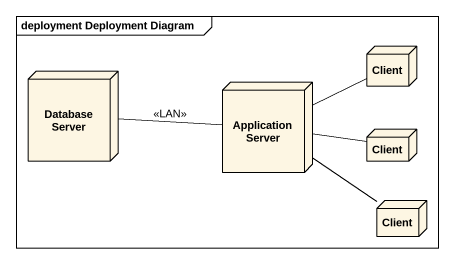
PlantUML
@startuml
mainframe deployment Deployment Diagram
node Client
node "Database Server" as Database_Server
node "Application Server" as Application_Server
node "Client" as Client_2
node "Client" as Client_3
Database_Server -right- Application_Server : <<LAN>>
Application_Server -right- Client
Application_Server -right- Client_2
Application_Server -- Client_3
@enduml
